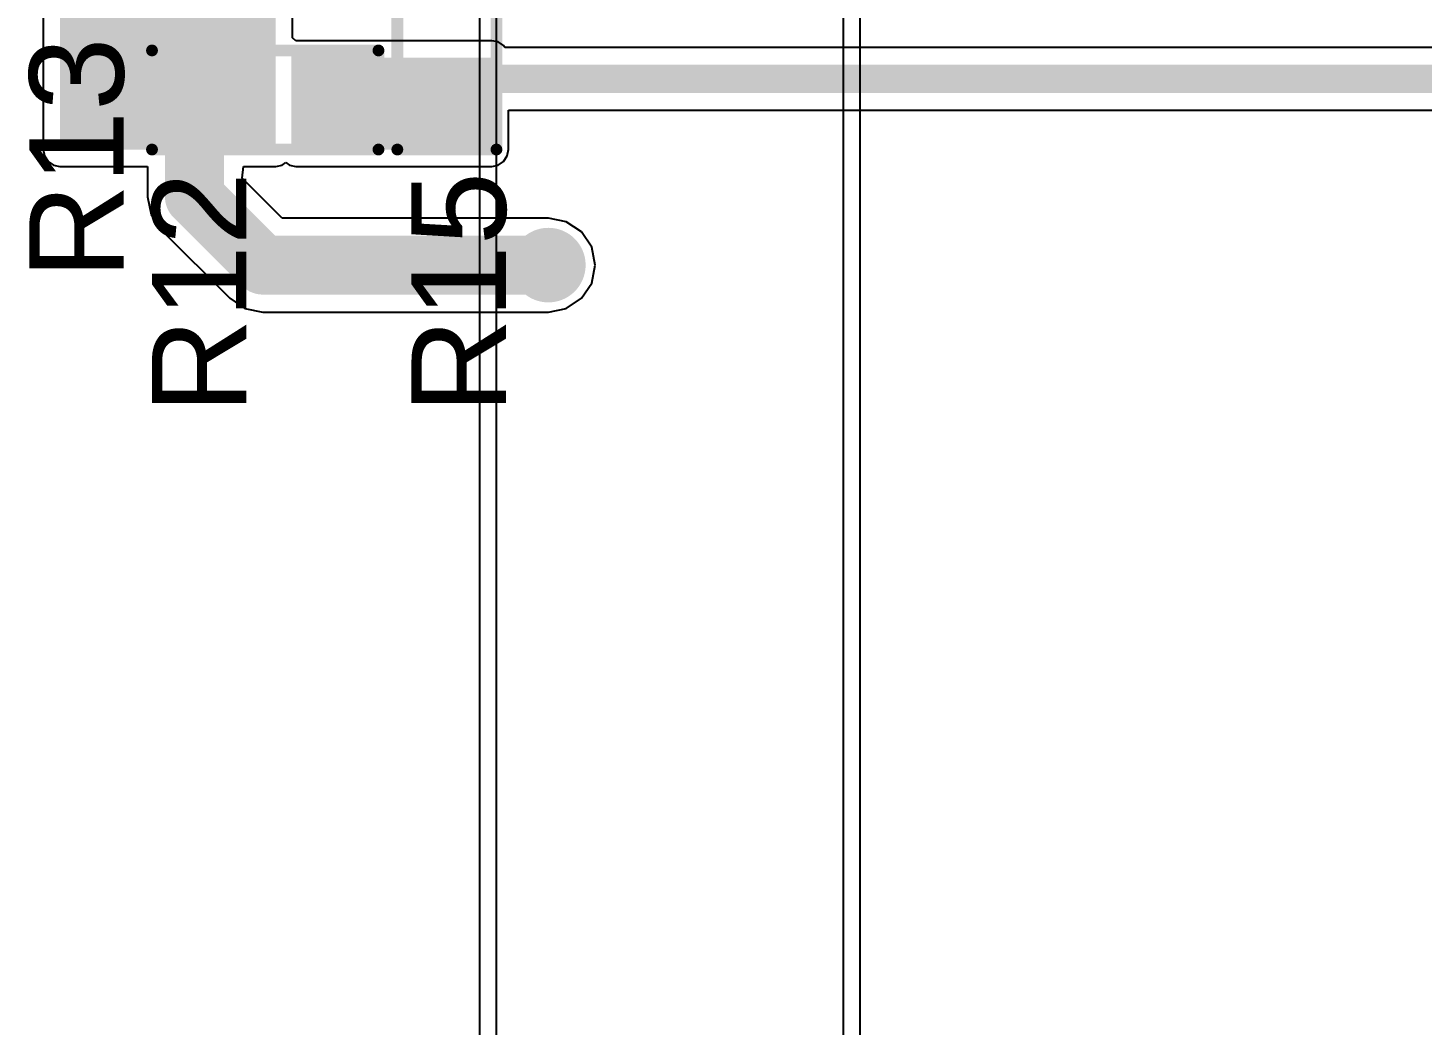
# Model space of a CAD drawing. Header units: millimetres. Extents: x -3 to 175, y -4 to 177.
# Drawn here: x 17.61 to 32.62, y 138.02 to 148.76 of the extents above; entities that cross this region are included whole.
import ezdxf

# ---------------------------------------------------------------- set-up
doc = ezdxf.new("R2010")
doc.units = ezdxf.units.MM
for name, color, linetype in [('BottomLayer', 5, 'Continuous'), ('BottomSolder', 6, 'Continuous'), ('TopLayer', 1, 'Continuous'), ('TopOverlay', 2, 'Continuous'), ('TopPaste', 8, 'Continuous'), ('TopSolder', 216, 'Continuous'), ('ViaHoleLayer', 16, 'Continuous')]:
    doc.layers.add(name, color=color, linetype=linetype)
doc.styles.add('Arial', font='', dxfattribs={"height": 0.2})
doc.styles.get('Arial').set_extended_font_data('Arial')

# ---------------------------------------------------------------- blocks, each defined once
blk = doc.blocks.new('R___0603_74')
at = {"layer": 'TopLayer'}
for points in [[(-0.3809999999999999, 0.4445), (-0.3809999999999999, -0.4445), (-1.143, -0.4445), (-1.143, 0.4445)], [(1.143, 0.4445), (1.143, -0.4445), (0.3809999999999999, -0.4445), (0.3809999999999999, 0.4445)]]:
    blk.add_hatch(color=1, dxfattribs=at).paths.add_polyline_path(points)
at = {"layer": 'TopPaste'}
for points in [[(-0.3809999999999999, 0.4445), (-0.3809999999999999, -0.4445), (-1.143, -0.4445), (-1.143, 0.4445)], [(1.143, 0.4445), (1.143, -0.4445), (0.3809999999999999, -0.4445), (0.3809999999999999, 0.4445)]]:
    blk.add_hatch(color=8, dxfattribs=at).paths.add_polyline_path(points)
at = {"layer": 'TopSolder'}
for points in [[(-0.2794, 0.5460999999999999), (-0.2794, -0.5460999999999999), (-1.2446, -0.5460999999999999), (-1.2446, 0.5460999999999999)], [(1.2446, 0.5460999999999999), (1.2446, -0.5460999999999999), (0.2794, -0.5460999999999999), (0.2794, 0.5460999999999999)]]:
    blk.add_hatch(color=216, dxfattribs=at).paths.add_polyline_path(points)
at = {"layer": 'TopOverlay', "const_width": 0.127}
for points in [[(-1.2192, -0.5334), (-1.2192, 0.5334)], [(1.2192, 0.5334), (-1.2192, 0.5334)], [(1.2192, -0.5334), (1.2192, 0.5334)], [(1.2192, -0.5334), (-1.2192, -0.5334)]]:
    blk.add_lwpolyline(points, dxfattribs=at)
at = {"layer": 'TopOverlay', "const_width": 0.0635}
for points in [[(-1.25095, 0.5334, 1), (-1.18745, 0.5334, 1)], [(-1.25095, 0.5334, 1), (-1.18745, 0.5334, 1)], [(1.18745, 0.5334, 1), (1.25095, 0.5334, 1)], [(1.18745, 0.5334, 1), (1.25095, 0.5334, 1)], [(-1.25095, -0.5334, 1), (-1.18745, -0.5334, 1)], [(-1.25095, -0.5334, 1), (-1.18745, -0.5334, 1)], [(1.18745, -0.5334, 1), (1.25095, -0.5334, 1)], [(1.18745, -0.5334, 1), (1.25095, -0.5334, 1)]]:
    blk.add_lwpolyline(points, format="xyb", close=True, dxfattribs=at)
blk = doc.blocks.new('R___0603_77')
at = {"layer": 'TopLayer'}
for points in [[(-0.3809999999999999, 0.4445), (-0.3809999999999999, -0.4445), (-1.143, -0.4445), (-1.143, 0.4445)], [(1.143, 0.4445), (1.143, -0.4445), (0.3809999999999999, -0.4445), (0.3809999999999999, 0.4445)]]:
    blk.add_hatch(color=1, dxfattribs=at).paths.add_polyline_path(points)
at = {"layer": 'TopPaste'}
for points in [[(-0.3809999999999999, 0.4445), (-0.3809999999999999, -0.4445), (-1.143, -0.4445), (-1.143, 0.4445)], [(1.143, 0.4445), (1.143, -0.4445), (0.3809999999999999, -0.4445), (0.3809999999999999, 0.4445)]]:
    blk.add_hatch(color=8, dxfattribs=at).paths.add_polyline_path(points)
at = {"layer": 'TopSolder'}
for points in [[(-0.2794, 0.5460999999999999), (-0.2794, -0.5460999999999999), (-1.2446, -0.5460999999999999), (-1.2446, 0.5460999999999999)], [(1.2446, 0.5460999999999999), (1.2446, -0.5460999999999999), (0.2794, -0.5460999999999999), (0.2794, 0.5460999999999999)]]:
    blk.add_hatch(color=216, dxfattribs=at).paths.add_polyline_path(points)
at = {"layer": 'TopOverlay', "const_width": 0.127}
for points in [[(-1.2192, 0.5334), (-1.2192, -0.5334)], [(1.2192, 0.5334), (-1.2192, 0.5334)], [(1.2192, 0.5334), (1.2192, -0.5334)], [(1.2192, -0.5334), (-1.2192, -0.5334)]]:
    blk.add_lwpolyline(points, dxfattribs=at)
at = {"layer": 'TopOverlay', "const_width": 0.0635}
for points in [[(-1.25095, 0.5334, 1), (-1.18745, 0.5334, 1)], [(-1.25095, 0.5334, 1), (-1.18745, 0.5334, 1)], [(1.18745, 0.5334, 1), (1.25095, 0.5334, 1)], [(1.18745, 0.5334, 1), (1.25095, 0.5334, 1)], [(-1.25095, -0.5334, 1), (-1.18745, -0.5334, 1)], [(-1.25095, -0.5334, 1), (-1.18745, -0.5334, 1)], [(1.18745, -0.5334, 1), (1.25095, -0.5334, 1)], [(1.18745, -0.5334, 1), (1.25095, -0.5334, 1)]]:
    blk.add_lwpolyline(points, format="xyb", close=True, dxfattribs=at)

msp = doc.modelspace()

# ---------------------------------------------------------------- hatches: boundary and pattern name
at = {"layer": 'BottomLayer'}
h = msp.add_hatch(color=5, dxfattribs=at)
edge = h.paths.add_edge_path()
edge.add_arc((23.2156, 146.2024), 0.2999994, 0, 360)
at = {"layer": 'BottomSolder'}
h = msp.add_hatch(color=6, dxfattribs=at)
edge = h.paths.add_edge_path()
edge.add_arc((23.2156, 146.2024), 0.4015993999999999, 0, 360)
at = {"layer": 'TopLayer'}
for points in [[(17.9578, 150.01243302), (17.9578, 147.44703302), (20.28097036, 147.44703302), (20.28097036, 150.01243302)], [(22.60600254, 147.44703302), (22.60600254, 148.43760254), (20.49780254, 148.43760254), (20.49780254, 147.44703302)]]:
    msp.add_hatch(color=1, dxfattribs=at).paths.add_polyline_path(points)
h = msp.add_hatch(color=1, dxfattribs=at)
edge = h.paths.add_edge_path()
edge.add_arc((23.2156, 146.2024), 0.2999994, 0, 360)
at = {"layer": 'TopSolder'}
h = msp.add_hatch(color=216, dxfattribs=at)
edge = h.paths.add_edge_path()
edge.add_arc((23.2156, 146.2024), 0.4015993999999999, 0, 360)
at = {"layer": 'ViaHoleLayer'}
h = msp.add_hatch(color=16, dxfattribs=at)
edge = h.paths.add_edge_path()
edge.add_arc((23.2156, 146.2024), 0.1499997, 0, 360)

# ---------------------------------------------------------------- linework, layer by layer
at = {"layer": 'BottomLayer'}
for p, q in [((26.3906, 161.5694), (26.3906, 123.0884)), ((26.57188234, 123.0884), (26.57188234, 160.29591766)), ((22.47551766, 153.27375492), (22.47551766, 134.39488234)), ((22.6568, 123.0884), (22.6568, 153.27375492))]:
    msp.add_line(p, q, dxfattribs=at)
at = {"layer": 'TopLayer'}
for p, q in [((17.77651766, 150.01243302), (17.77651766, 147.44703048)), ((20.46225524, 148.64805932), (20.46225524, 150.01243302)), ((20.49780508, 148.61888488), (20.46225524, 148.64805932)), ((22.60600254, 148.61888488), (20.49780508, 148.61888488)), ((22.67537502, 148.60508506), (22.60600254, 148.61888488)), ((22.73418872, 148.56578872), (22.67537502, 148.60508506)), ((22.7476304, 148.54566938), (22.73418872, 148.56578872)), ((63.63994638, 148.54566938), (22.7476304, 148.54566938)), ((22.78728488, 147.44703302), (22.78728488, 147.87233062)), ((22.78728488, 147.87233062), (63.7794, 147.87233062)), ((17.77651766, 147.44703048), (17.79031748, 147.377658)), ((22.77348506, 147.37766054), (22.78728488, 147.44703302)), ((17.79031748, 147.377658), (17.82961382, 147.3188443)), ((17.82961382, 147.3188443), (17.88842752, 147.27954796)), ((17.88842752, 147.27954796), (17.9578, 147.26574814)), ((17.9578, 147.26574814), (18.9005972, 147.26574814)), ((18.9005972, 147.26574814), (18.9005972, 146.939)), ((19.92003382, 147.13874814), (19.9333739, 147.26574814)), ((19.9333739, 147.26574814), (20.2809729, 147.26574814)), ((20.2809729, 147.26574814), (20.35034538, 147.27954796)), ((20.35034538, 147.27954796), (20.38939026, 147.3056363)), ((20.38939026, 147.3056363), (20.42843006, 147.2795505)), ((20.42843006, 147.2795505), (20.49780254, 147.26575068)), ((20.49780254, 147.26575068), (22.60600254, 147.26575068)), ((22.60600254, 147.26575068), (22.67537502, 147.2795505)), ((22.67537502, 147.2795505), (22.73418872, 147.31884684)), ((22.73418872, 147.31884684), (22.77348506, 147.37766054)), ((20.35137916, 146.7074028), (19.92003382, 147.13874814)), ((18.9005972, 146.939), (18.93903756, 146.7457441)), ((18.93903756, 146.7457441), (19.04850902, 146.58190902)), ((23.2156, 146.7074028), (20.35137916, 146.7074028)), ((23.4088559, 146.66896244), (23.2156, 146.7074028)), ((23.57269098, 146.55949098), (23.4088559, 146.66896244)), ((19.04850902, 146.58190902), (19.78510902, 145.84530902)), ((23.68216244, 146.3956559), (23.57269098, 146.55949098)), ((23.7206028, 146.2024), (23.68216244, 146.3956559)), ((23.68216244, 146.0091441), (23.7206028, 146.2024)), ((23.57269098, 145.84530902), (23.68216244, 146.0091441)), ((19.78510902, 145.84530902), (19.9489441, 145.73583756)), ((23.4088559, 145.73583756), (23.57269098, 145.84530902)), ((19.9489441, 145.73583756), (20.1422, 145.6973972)), ((20.1422, 145.6973972), (23.2156, 145.6973972)), ((23.2156, 145.6973972), (23.4088559, 145.73583756))]:
    msp.add_line(p, q, dxfattribs=at)
for points, const_width in [([(21.55190254, 147.94231778), (21.81858476, 148.209)], 0.3048), ([(21.81858476, 148.209), (63.7794, 148.209)], 0.3048), ([(19.4056, 146.939), (19.4056, 147.98043302)], 0.635), ([(19.4056, 146.939), (20.1422, 146.2024)], 0.635), ([(20.1422, 146.2024), (23.2156, 146.2024)], 0.635)]:
    msp.add_lwpolyline(points, dxfattribs=dict(at, const_width=const_width))
for points, const_width in [([(21.74238476, 148.209, 1), (21.89478476, 148.209, 1)], 0.1524), ([(21.74238476, 148.209, 1), (21.89478476, 148.209, 1)], 0.1524), ([(19.24685, 147.98043302, 1), (19.56435, 147.98043302, 1)], 0.3175), ([(21.47570254, 147.94231778, 1), (21.62810254, 147.94231778, 1)], 0.1524), ([(19.24685, 146.939, 1), (19.56435, 146.939, 1)], 0.3175), ([(19.24685, 146.939, 1), (19.56435, 146.939, 1)], 0.3175), ([(19.98345, 146.2024, 1), (20.30095, 146.2024, 1)], 0.3175), ([(19.98345, 146.2024, 1), (20.30095, 146.2024, 1)], 0.3175), ([(23.05685, 146.2024, 1), (23.37435, 146.2024, 1)], 0.3175)]:
    msp.add_lwpolyline(points, format="xyb", close=True, dxfattribs=dict(at, const_width=const_width))

# ---------------------------------------------------------------- block references
for name, p, rotation in [('R___0603_74', (22.1234, 148.66623302), 270), ('R___0603_77', (20.1676, 147.98043302), 180)]:
    msp.add_blockref(name, p, dxfattribs=dict(rotation=rotation))

# ---------------------------------------------------------------- texts
at = {"layer": 'TopOverlay', "style": 'Arial'}
for s, p in [('R13', (18.6434349, 146.0504445)), ('R12', (19.9642349, 144.6026445)), ('R15', (22.7582349, 144.6026445))]:
    msp.add_text(s, height=1.016, rotation=90, dxfattribs=at).set_placement(p)

doc.saveas('drawing.dxf')
